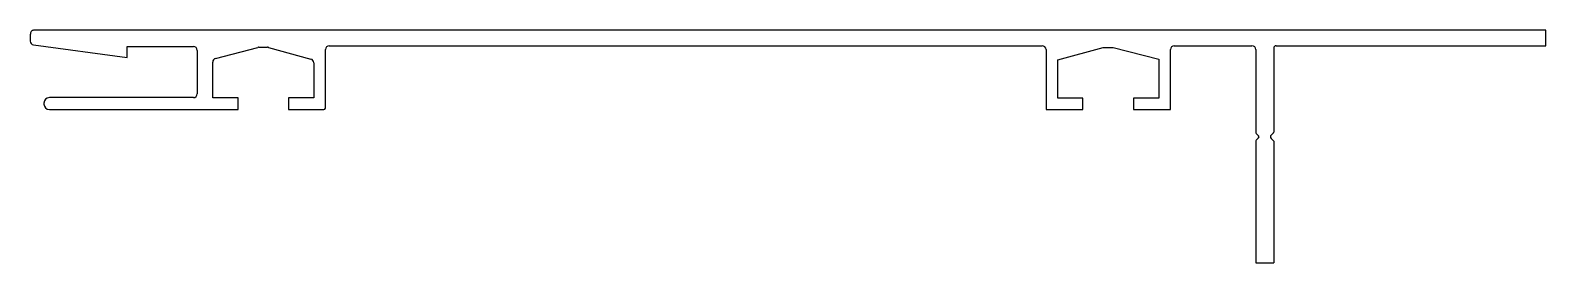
# Model space of a CAD drawing. Extents: x 2224 to 2419, y 1121 to 1151.
import ezdxf

# ---------------------------------------------------------------- set-up
doc = ezdxf.new("R2010")
doc.units = 0
doc.layers.get('0').update_dxf_attribs({"linetype": 'CONTINUOUS'})

msp = doc.modelspace()

# ---------------------------------------------------------------- linework, layer by layer
for p, q in [((2224.14, 1150.95), (2224.14, 1150.05)), ((2419.15, 1151.44), (2224.57, 1151.45)), ((2419.15, 1149.44), (2419.15, 1151.44)), ((2224.57, 1149.56), (2236.62, 1147.95)), ((2236.62, 1149.35), (2245.12, 1149.35)), ((2236.62, 1147.95), (2236.62, 1149.35)), ((2245.62, 1148.85), (2245.62, 1143.25)), ((2247.99, 1147.81), (2253.43, 1149.23)), ((2253.56, 1149.25), (2254.68, 1149.25)), ((2254.81, 1149.23), (2260.25, 1147.73)), ((2262.12, 1141.41), (2262.12, 1148.95)), ((2262.62, 1149.45), (2354.35, 1149.44)), ((2354.85, 1148.94), (2354.85, 1141.2)), ((2356.35, 1147.62), (2362.22, 1149.24)), ((2362.22, 1149.24), (2363.47, 1149.24)), ((2363.47, 1149.24), (2369.35, 1147.7)), ((2370.85, 1141.2), (2370.85, 1148.94)), ((2371.35, 1149.44), (2381.35, 1149.44)), ((2381.85, 1148.94), (2381.85, 1138.29)), ((2384.15, 1149.14), (2384.15, 1138.29)), ((2384.45, 1149.44), (2419.15, 1149.44)), ((2247.62, 1142.71), (2247.62, 1147.32)), ((2260.62, 1147.24), (2260.62, 1142.71)), ((2356.35, 1142.7), (2356.35, 1147.62)), ((2369.35, 1147.7), (2369.35, 1142.7)), ((2225.9, 1142.05), (2225.9, 1141.91)), ((2245.12, 1142.75), (2226.6, 1142.75)), ((2226.6, 1141.21), (2250.87, 1141.21)), ((2250.87, 1142.71), (2247.62, 1142.71)), ((2250.87, 1141.21), (2250.87, 1142.71)), ((2260.62, 1142.71), (2257.37, 1142.71)), ((2257.37, 1142.71), (2257.37, 1141.21)), ((2257.37, 1141.21), (2261.92, 1141.21)), ((2354.85, 1141.2), (2359.6, 1141.2)), ((2359.6, 1142.7), (2356.35, 1142.7)), ((2359.6, 1141.2), (2359.6, 1142.7)), ((2369.35, 1142.7), (2366.1, 1142.7)), ((2366.1, 1142.7), (2366.1, 1141.2)), ((2366.1, 1141.2), (2370.85, 1141.2)), ((2381.85, 1137.12), (2381.85, 1121.45)), ((2381.91, 1138.14), (2382.21, 1137.84)), ((2382.21, 1137.56), (2381.91, 1137.26)), ((2384.12, 1138.22), (2383.82, 1137.92)), ((2383.82, 1137.49), (2384.12, 1137.19)), ((2384.15, 1137.12), (2384.15, 1121.45)), ((2381.85, 1121.45), (2384.15, 1121.45))]:
    msp.add_line(p, q)
for centre, radius, start, end in [((2224.59, 1151), 0.445, 91.3993, 187.1552), ((2224.64, 1150.05), 0.5, 180, 262), ((2245.12, 1148.85), 0.5, 360, 90), ((2253.56, 1148.75), 0.5, 90, 104.6604), ((2254.68, 1148.75), 0.5, 74.5718, 90), ((2262.62, 1148.95), 0.5, 90, 180), ((2354.35, 1148.94), 0.5, 0, 90), ((2371.35, 1148.94), 0.5, 90, 180), ((2381.35, 1148.94), 0.5, 0, 90), ((2384.45, 1149.14), 0.3, 90, 180), ((2248.12, 1147.32), 0.5, 104.6604, 180), ((2260.12, 1147.24), 0.5, 360, 74.5718), ((2245.12, 1143.25), 0.5, 270, 0), ((2226.6, 1142.05), 0.7, 90, 180), ((2226.6, 1141.91), 0.7, 180, 270), ((2261.92, 1141.41), 0.2, 270, 0), ((2382.05, 1138.29), 0.2, 180, 225), ((2382.05, 1137.12), 0.2, 135, 180), ((2382.07, 1137.7), 0.2, 315, 45), ((2384.03, 1137.7), 0.3, 135, 225), ((2384.05, 1138.29), 0.1, 315, 360), ((2384.05, 1137.12), 0.1, 0, 45)]:
    msp.add_arc(centre, radius, start, end)

doc.saveas('drawing.dxf')
